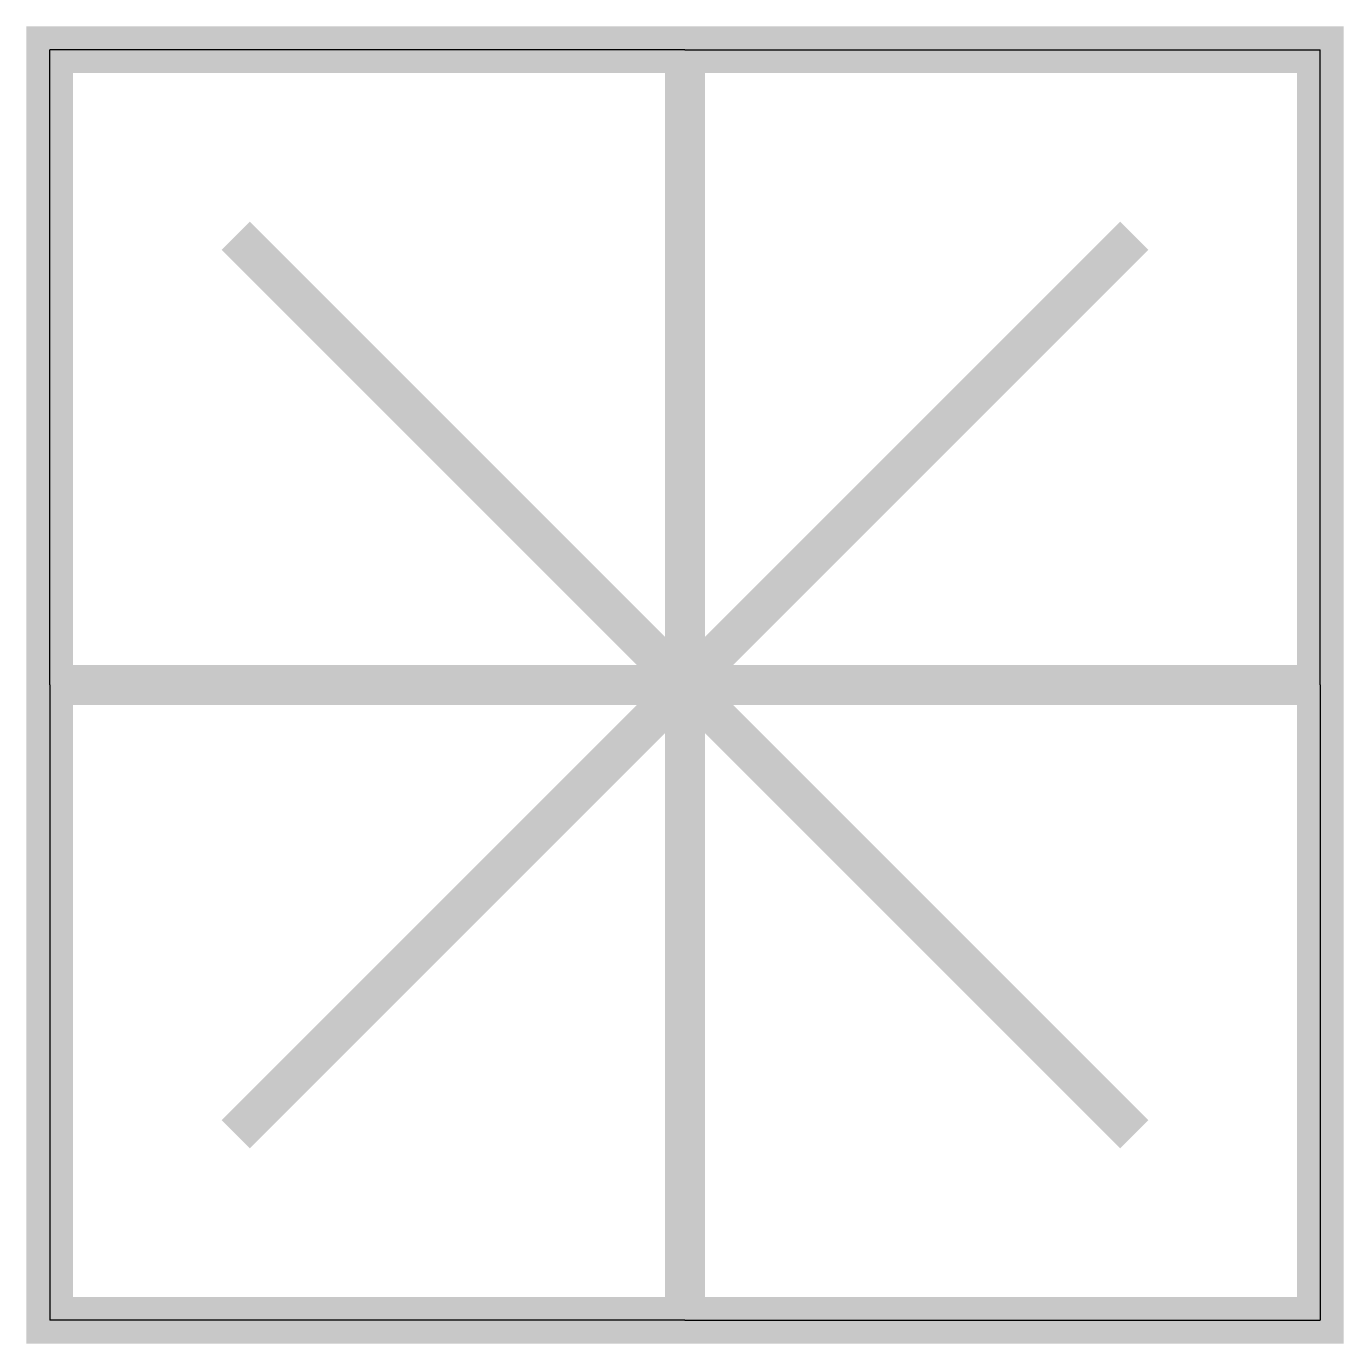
# Model space of a CAD drawing. Header units: inches. Extents: x -10.6 to 10.6, y -10.6 to 10.6.
import ezdxf

# ---------------------------------------------------------------- set-up
doc = ezdxf.new("R2010")
doc.units = ezdxf.units.IN
doc.header["$LTSCALE"] = 48
doc.header["$MEASUREMENT"] = 0

msp = doc.modelspace()

# ---------------------------------------------------------------- wipeouts: each hides what was drawn before it
msp.add_wipeout([(-10.2, 10.2), (10.2, 10.2), (10.2, -10.2), (-10.2, -10.2)])

# ---------------------------------------------------------------- next in the draw order: linework, layer by layer
for p, q in [((-10.2, 0), (-10.2, 10.2)), ((0, 10.2), (-10.2, 10.2)), ((0, 10.2), (10.2, 10.2)), ((10.2, 0), (10.2, 10.2)), ((-10.2, 0), (-10.2, -10.2)), ((10.2, 0), (10.2, -10.2)), ((0, -10.2), (-10.2, -10.2)), ((0, -10.2), (10.2, -10.2))]:
    msp.add_line(p, q)
at = {"linetype": 'Continuous', "const_width": 0.75}
msp.add_lwpolyline([(-10.2, 10.2), (10.2, 10.2), (10.2, -10.2), (-10.2, -10.2)], close=True, dxfattribs=at)
at = {"linetype": 'Continuous', "const_width": 0.637}
for points in [[(0, -10.2), (0, 10.2)], [(-7.212, -7.212), (7.212, 7.212)], [(7.212, -7.212), (-7.212, 7.212)], [(-10.2, 0), (10.2, 0)]]:
    msp.add_lwpolyline(points, dxfattribs=at)

doc.saveas('drawing.dxf')
